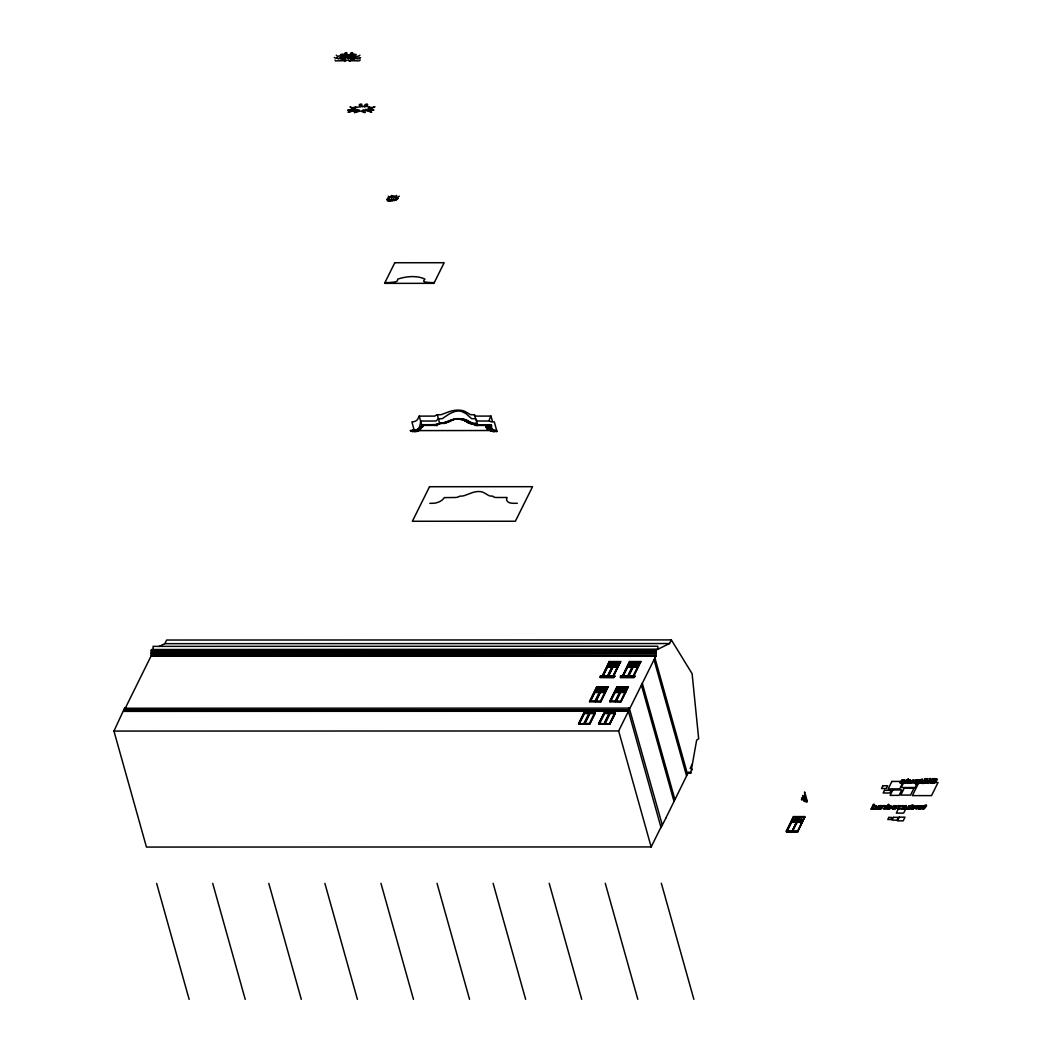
<?xml version="1.0" encoding="UTF-8"?>
<svg xmlns="http://www.w3.org/2000/svg" width="1052" height="1052" viewBox="0 0 1052 1052"><rect width="100%" height="100%" fill="white"/><g stroke="black" fill="none" stroke-linecap="round" stroke-linejoin="round"><path stroke-width="1.5" d="M802.584 799.625L802.426 798.573A2.656 0.986 90 0 0 801.808 797.876L801.558 799.98L801.69 799.086M892.701 808.396L891.702 808.028L892.661 809.146M918.527 808.383L917.528 808.028L918.488 809.146M346.963 56.243A7.232 4.024 -15.7 0 1 347.384 56.887C346.516 58.623 340.611 54.836 341.913 57.308A2.512 1.407 -15.7 0 0 343.254 57.255L344.583 56.584L343.886 55.782A2.512 1.407 -15.7 0 0 342.544 55.835L341.308 57.097M598.746 723.631L609.989 723.908L615.407 713.098L604.19 713.098L598.785 723.986L610.002 723.986L598.588 723.592L604.072 712.888L615.354 712.901L609.844 723.842M687.245 773.43L690.809 772.839L696.648 740.2L698.673 738.728L692.111 673.714L671.36 639.905L166.65 640.037L164.848 643.666L159.049 646.493M896.08 806.595L893.095 807.015L895.923 806.384M921.907 806.582L919.317 806.595M921.907 807.108L921.381 806.095M879.998 808.62C883.259 807.068 877.236 810.224 878.591 807.41L879.262 807.502M925.944 782.399L925.024 782.806M881.037 806.082L882.496 806.161M927.496 780.913L926.523 780.821L927.509 780.36M926.549 780.913L924.774 780.308L924.3 781.255M491.481 425.902L491.823 428.874L495.176 431.175L494.466 431.11A4.629 2.577 -15.7 0 1 491.968 428.756M665.758 818.298L661.05 827.622L628.333 710.863L629.188 707.799L662.208 824.702M935.964 779.453L934.768 780.334M913.78 782.359L913.951 781.518M876.842 806.621L875.843 808.488M876.816 807.081L876.789 806.319M891.438 806.621L890.768 808.186M891.425 807.081L891.399 806.319M359.915 55.191C356.944 58.702 347.765 52.626 356.247 54.559M360.626 57.715C357.548 61.187 348.422 55.164 356.957 57.084M900.367 783.109L900.157 782.254M340.559 54.559L343.018 54.047L345.845 56.295M802.939 796.246L802.794 795.43L803.031 797.469A5.326 1.986 90 0 0 804.215 796.851L804.307 796.706A4.445 1.657 90 0 0 805.082 793.576L804.622 791.932L804.504 793.103M875.869 806.792L875.343 808.028M890.479 806.792L889.939 808.028M914.753 782.188L916.253 780.321L917.975 780.926L917.173 782.53L915.095 782.859L915.279 780.965M671.36 639.905L669.559 643.535L656.869 649.741L151.514 649.636L151.133 655.869L125.017 708.759M656.238 649.505L655.817 656.08L629.701 708.706M897.014 806.95L896.659 807.844M922.841 806.95L922.486 807.831M491.034 427.546L490.824 428.059A5.602 3.117 -15.7 0 0 493.861 430.952L496.886 431.175L494.295 421.905L491.889 421.878A4.629 2.577 -15.7 0 1 489.377 419.485L491.008 416.092L475.596 416.092L474.307 414.712L470.994 414.712A1.67 0.934 -15.7 0 1 470.323 414.554L465.247 411.569A16.043 8.942 -15.7 0 0 449.48 411.569L441.59 414.514A1.67 0.934 -15.7 0 1 440.617 414.712L437.303 414.712L434.634 416.105L419.222 416.119L417.499 419.498A4.629 2.577 -15.7 0 1 412.608 421.891L411.884 421.918L414.488 431.202L415.198 431.136A4.629 2.577 -15.7 0 0 416.973 430.82M491.245 428.322L491.047 428.835A5.602 3.117 -15.7 0 0 494.085 431.728L496.886 431.175M802.387 797.863A9.113 3.406 90 0 0 803.426 800.178A12.44 4.642 90 0 0 804.648 801.4L804.293 796.943M806.818 800.796L806.976 802.124L807.055 800.059A2.13 0.789 90 0 0 805.963 800.848L805.95 801.887M803.781 800.651L803.807 797.298M354.905 108.054L353.038 109.421L347.739 110.171L356.838 109.447L348.002 112.169L358.982 109.816L358.942 110.631L354.34 112.643L360.415 110.999L364.873 112.643L365.36 112.156L362.256 110.618L363.361 109.816L371.672 112.156L365.531 109.447L373.92 110.171L368.2 108.856L368.805 107.462M660.945 827.24L651.162 846.939L146.452 847.07L113.945 731.074L124.531 708.233L629.241 708.114M422.22 426.704A7.785 4.339 -15.7 0 1 414.015 430.728L410.359 430.623L413.883 431.294M411.306 430.82L413.12 430.82M411.477 431.399L411.911 430.531L412.121 431.294L414.488 431.202M420.182 429.703A5.602 3.117 -15.7 0 1 415.04 431.754L412.778 431.202M419.222 416.119L421.826 425.389L420.103 428.782A4.629 2.577 -15.7 0 1 418.078 430.386M437.934 424.298A2.143 1.197 -15.7 0 1 436.567 424.692L422.299 424.719L420.734 428.085A5.602 3.117 -15.7 0 1 414.83 430.978L414.015 431.004A7.785 4.339 -15.7 0 0 421.208 428.072M422.444 426.244L423.746 424.666A9.481 5.286 -15.7 0 1 412.16 430.426M422.602 426.823L423.154 424.955M470.165 423.68L463.945 420.077A11.204 6.246 -15.7 0 0 451.045 420.077L444.483 422.588A6.273 3.498 -15.7 0 1 440.801 423.272L439.552 423.233A5.536 3.09 -15.7 0 1 434.673 424.627L423.614 424.929A9.244 5.142 -15.7 0 1 412.279 430.478M471.283 422.957L471.401 423.022A3.117 1.736 -15.7 0 0 472.65 423.312L472.861 423.667A5.299 2.959 -15.7 0 0 475.938 424.653L486.642 424.916A9.481 5.286 -15.7 0 0 492.612 430.61L495.426 430.794L493.546 430.939M492.691 430.465A9.244 5.142 -15.7 0 1 486.866 424.916L489.101 424.942L488.352 426.875A7.785 4.339 -15.7 0 0 492.573 430.899L493.625 430.794M488.615 426.231L489.101 424.942M476.753 424.942L489.456 424.995L488.588 426.862A7.535 4.195 -15.7 0 0 492.678 430.755M491.613 425.468L490.363 428.098A6.088 3.393 -15.7 0 0 493.664 431.241M410.359 430.623L496.031 430.505L495.426 430.794M493.796 431.373L496.386 430.991L496.597 431.767M614.539 675.976L600.298 675.963L600.521 676.673L614.421 676.673L600.442 676.383L614.749 676.436L614.749 675.713L613.789 677.501L600.298 677.409L613.789 677.501M600.324 677.514L600.731 676.239M578.771 723.763L589.87 723.763M589.554 701.46L600.889 701.671L589.554 701.46L596.76 686.943L607.977 686.943L600.85 701.75M613.474 676.344L620.588 661.537L609.371 661.537L602.296 676.265M589.646 701.75L596.76 686.943M602.257 676.344L609.371 661.537M578.889 723.855L584.149 713.256L589.422 713.256L584.162 723.855M589.935 701.605L596.997 687.377L602.27 687.377L595.208 701.605M602.546 676.199L609.608 661.971L614.881 661.971L607.819 676.199M579.481 723.566L584.465 713.545L588.831 713.545L583.86 723.566M603.138 675.91L607.517 667.086L611.896 667.086L607.517 675.91M584.386 723.855L589.646 713.256L594.919 713.256M595.432 701.605L602.494 687.377L607.767 687.377M608.043 676.199L615.104 661.971L620.378 661.971M584.978 723.566L589.962 713.545L594.327 713.545L589.357 723.552M608.635 675.91L613.014 667.086L617.392 667.086L613.014 675.91M589.791 723.921L595.169 712.914L583.886 712.888L578.547 723.802L589.554 723.487M600.705 701.605L607.977 686.943M613.316 676.199L620.588 661.537M614.644 676.239L600.534 676.554M634.619 676.66L620.483 675.963L620.706 676.673L635.066 676.173L633.975 677.501L620.522 677.501L620.838 675.936M620.522 677.501L620.759 676.475M609.752 701.46L616.959 686.943L628.175 686.943L621.048 701.75L609.752 701.46L621.088 701.671M633.659 676.344L640.786 661.537L629.569 661.537L622.482 676.265M609.831 701.75L616.959 686.943M622.442 676.344L629.569 661.537M610.121 701.605L617.182 687.377L622.455 687.377L615.394 701.605M622.731 676.199L629.793 661.971L635.066 661.971L628.005 676.199M599.679 723.552L604.65 713.532L609.016 713.532L604.045 723.552M623.323 675.91L627.702 667.086L632.081 667.086L627.702 675.91M604.348 723.842L609.621 713.243L604.348 713.243L598.956 723.763M604.584 723.842L609.844 713.243L615.104 713.243M615.617 701.605L622.679 687.377L627.952 687.377M628.228 676.199L635.29 661.971L640.563 661.971M605.176 723.552L610.147 713.532L614.513 713.532L609.542 723.552M628.82 675.91L633.199 667.086L637.578 667.086L633.199 675.91M620.89 701.605L628.175 686.943M633.501 676.199L640.786 661.537M633.975 677.501L634.356 676.738M651.162 846.939L618.655 730.956L628.438 711.257L123.728 711.376M690.52 773.417L689.941 772.168L689.507 773.036L688.455 772.115L665.877 818.035M690.138 768.447L692.15 764.383M786.291 831.106L793.497 816.589L804.714 816.576L797.718 831.869L786.501 831.869L786.291 831.106L797.495 831.093L797.718 831.869M786.501 831.869L793.497 816.589M793.971 817.614L791.761 822.072L796.614 821.783L798.915 817.614L793.892 817.325L786.804 831.724L792.064 831.724L799.388 817.325L804.32 817.312M794.102 821.928L796.443 817.325M796.482 817.47L794.063 821.783M796.469 822.296L791.959 831.619L796.509 822.44M791.722 821.928L796.693 822.072L798.876 817.47M799.428 817.47L792.288 831.724L797.561 831.724L804.622 817.496M801.94 817.312L799.73 821.783M797.455 831.619L804.714 816.576M873.554 804.372L871.253 809.146L873.554 804.372L874.501 804.464L873.725 806.016L875.79 805.701M871.227 809.041L872.608 808.949M877.96 806.95C875.856 812.276 877.394 805.24 879.814 805.727M876.842 809.041L879.077 809.198M883.759 806.266L883.443 805.608L886.165 805.753L884.482 809.146C881.694 809.685 886.56 806.134 883.733 806.161M883.167 806.305L883.443 805.608M890.386 805.701L888.335 806.016L889.098 804.464L888.151 804.359L885.823 809.041L887.835 809.185M888.033 806.463C886.415 813.354 893.187 804.122 888.874 806.253M892.188 806.95C898.855 807.765 895.055 809.448 891.728 808.133M905.114 782.912L904.431 783.346L906.574 782.806L908.415 779.019L907.994 779.861M908.441 779.111L906.206 779.861L906.85 780.426L904.851 782.806M906.837 782.346L907.758 780.321M908.77 783.332L907.81 783.24L909.493 779.861L910.44 779.953L909.244 782.372L910.44 779.953M907.837 783.332L909.493 779.861M898.868 805.701L898.04 805.595L898.355 806.253M898.158 809.133L899.315 806.647L896.357 813.117L903.655 813.117L905.746 808.909L898.447 808.909M899.802 805.661L900.762 805.753L899.079 809.133L898.132 809.041M909.217 782.28L909.73 782.78A1.578 0.881 -15.7 0 0 910.874 782.872L912.82 779.861L913.767 779.861L912.308 782.714M901.866 805.661L901.13 806.305L902.3 806.279M902.682 806.647L901.511 809.133L902.445 809.133L904.128 805.753L902.208 805.608M905.47 805.648L903.813 809.133L905.47 805.648L906.39 805.648L905.443 808.409M914.477 780.9L915.148 780.255A2.051 1.144 -15.7 0 1 916.476 779.795L917.002 779.861A1.933 1.078 -15.7 0 1 918.015 780.045L919.382 779.953L917.055 784.634L916.108 784.542L916.884 782.977L915.306 783.424A2.13 1.183 -15.7 0 1 914.188 783.135L913.754 782.267M905.864 809.185L903.786 809.041M920.25 779.848L922.459 779.006L921.802 780.321C923.169 783.319 916.187 783.53 919.816 783.319M919.935 782.372L920.908 780.413L920.027 780.321M905.483 808.988C907.429 810.658 911.321 805.424 908.797 805.648L906.85 808.672M912.834 806.213L912.163 806.121C913.281 808.515 907.666 809.895 909.52 808.712M910.611 805.648L912.82 804.806L913.07 805.753M924.09 783.385L921.881 783.332L923.156 780.702L926.667 779.927M910.296 808.173L911.256 806.213L910.374 806.121M924.143 782.912L923.248 782.451L924.274 781.689M925.497 779.322L925.799 778.559L924.603 779.322L925.826 778.664M927.417 779.322L927.719 778.559L926.47 779.216L927.746 778.664M927.509 783.332L929.797 778.559L930.731 778.559L928.429 783.332L927.483 783.24L928.429 783.332M917.778 807.344L921.644 807.489L921.263 808.094M922.998 808.699L922.315 809.133L924.458 808.593L926.325 806.213M924.09 805.648L926.299 804.806L926.549 805.74M923.774 808.173L924.747 806.213L923.866 806.121M879.288 807.055L879.301 806.279L881.076 806.187M911.216 808.041L908.836 809.133M421.273 426.796L420.945 427.349A6.088 3.393 -15.7 0 1 414.527 430.492L413.66 430.531M422.602 426.06L422.062 426.875A7.535 4.195 -15.7 0 1 414.107 430.781L413.055 430.965M422.667 426.257L422.273 426.902A7.785 4.339 -15.7 0 1 421.799 427.493M891.978 807.449L893.727 805.845M922.696 807.344L922.17 808.186M918.698 782.885L919.908 782.28M910.269 808.067L909.257 808.607M923.748 808.067L922.736 808.607M495.308 430.755L494.427 430.413M932.256 783.319L936.122 781.728L933.4 782.701M876.632 807.384L875.474 808.738A2.038 1.131 -15.7 0 1 874.146 809.198L873.199 809.093M913.978 781.61L914.78 780.505M931.98 779.295L931.48 779.979L932.414 779.979A1.433 0.802 -15.7 0 1 933.847 779.085L935.767 779.322L935.346 780.189M904.233 780.505L900.499 781.938M901.077 782.412L904.825 781.149M931.204 782.057L936.859 779.769A1.907 1.065 -15.7 0 0 936.806 779.032L936.609 778.848M936.517 780.334L936.885 779.874A1.907 1.065 -15.7 0 0 936.832 779.124L933.768 778.572L931.704 779.663M900.893 783.24L902.721 783.359A1.749 0.973 -15.7 0 0 904.536 782.333L901.025 782.53M336.245 55.191L337.482 56.348L346.673 54.362A2.854 1.591 -15.7 0 0 350.316 54.362L352.736 54.546L349.225 56.295M336.956 57.715L338.192 58.873L344.78 57.071M881.839 808.146L879.564 809.119M881.523 808.646L881.892 807.634M926.851 782.346L926.01 783.148M926.536 782.833L926.904 781.82M901.446 780.308L902.195 780.518M918.041 807.042L919.093 806.029M878.17 806.608L879.406 805.806M896.62 807.739L895.962 808.501M352.078 56.243A7.232 4.024 -15.7 0 0 351.026 56.887L353.446 57.071M890.742 808.094L890.084 808.738A2.038 1.131 -15.7 0 1 888.716 809.093M919.724 782.557L918.896 782.806M345.806 56.979C343.149 58.531 335.706 58.965 334.286 57.505M892.517 806.7L894.213 805.687L896.606 805.937M918.357 806.687L921.657 805.687M896.317 808.094L895.936 808.396A2.38 1.328 -15.7 0 1 894.529 809.001L892.635 809.054M923.432 780.518L924.826 779.927M910.269 783.319L912.281 782.622M908.257 808.409L906.245 809.119M355.247 107.672L356.036 107.212L351.592 108.224L350.04 106.817L351.907 107.699L360.626 106.857L360.152 105.66A1.328 0.736 -15.7 0 1 359.403 104.713A1.328 0.736 -15.7 0 1 361.349 104.109A1.328 0.736 -15.7 0 1 361.428 105.253L360.494 105.608M334.996 60.03L335.522 60.924L344.793 60.635A1.473 0.815 -15.7 0 1 346.187 60.437A2.117 1.183 -15.7 0 1 348.685 60.437A1.473 0.815 -15.7 0 1 349.895 60.635L358.916 60.911L360.297 60.017M895.41 808.002L893.661 808.646M921.236 808.002L919.053 808.607M916.897 805.648L915.161 806.831L918.041 805.648L915.464 807.278L916.542 809.133L914.727 807.712L912.755 809.041C908.1 810.158 919.882 804.556 911.611 809.041M912.781 809.133L914.753 807.804M931.138 781.097L930.27 781.912A2.091 1.157 -15.7 0 0 930.31 782.714L930.862 783.188M476.385 424.969A3.603 2.012 -15.7 0 1 474.728 424.311L467.851 420.853A16.043 8.942 -15.7 0 0 463.866 419.63M350.25 55.861L353.209 55.033L353.722 55.848L352.552 56.545L351.486 55.848L353.17 55.493A6.023 3.353 -15.7 0 1 353.814 55.874L353.669 57.242L349.08 58.005L358.206 58.399L359.587 57.505M361.428 105.253L361.822 105.752C361.467 108.054 364.465 105.989 365.11 105.253A1.328 0.736 -15.7 0 1 366.333 104.109A1.328 0.736 -15.7 0 1 367.661 104.713A1.328 0.736 -15.7 0 1 365.978 105.66L364.321 106.857C367.7 105.029 371.422 109.342 374.275 106.673L374.959 106.804L372 108.211L368.726 107.238M494.269 430.505L493.441 430.465A6.088 3.393 -15.7 0 1 490.14 427.322L491.389 424.706L475.859 424.798A5.536 3.09 -15.7 0 1 472.374 423.417L471.257 423.417A6.509 3.629 -15.7 0 1 468.127 422.707L463.998 420.274A11.204 6.246 -15.7 0 0 451.098 420.274L443.97 423.035A3.117 1.736 -15.7 0 1 442.432 423.312L439.604 423.417A5.536 3.09 -15.7 0 1 434.726 424.811A5.299 2.959 -15.7 0 0 438.881 423.667L439.565 423.272L438.513 424.232A3.84 2.143 -15.7 0 1 438.053 424.443M439.71 423.614L438.46 424.324A3.603 2.012 -15.7 0 1 438.026 424.521M901.472 780.4L904.457 779.94M902.221 780.61L903.799 780.374M935.215 782.635L932.992 783.293M344.793 60.635L341.032 59.635L342.387 58.399A6.023 3.353 -15.7 0 1 343.412 58.018L343.912 57.558M151.514 649.636L657.973 649.202L657.776 646.23L153.053 646.362L153.263 649.334M932.361 779.151L935.951 778.664M889.466 808.331L887.704 808.501M443.26 423.443A4.616 2.564 -15.7 0 0 444.404 423.101L450.94 420.603M444.47 423.22L450.992 420.8M444.233 423.496L450.729 421.076M396.578 199.801L397.367 197.75L394.382 196.514L389.661 197.276L387.11 199.433L396.262 199.867M911.085 783.24L911.755 783.004M893.99 806.384L895.081 806.148M919.829 806.384L921.749 806.371M925.984 783.043L924.59 783.319M880.3 809.054L880.971 808.856M919.579 805.924L920.592 805.687M931.796 780.952L933.939 780.558M620.733 676.173L634.737 675.976M935.031 780.86L932.743 781.228M894.239 805.793L895.318 805.661M901.656 781.465L903.405 781.189M894.529 809.001L893.437 809.119M919.816 809.08L920.355 809.001A2.38 1.328 -15.7 0 0 921.762 808.396M920.382 809.093L919.264 809.119M934.794 780.426L930.297 782.004A2.091 1.157 -15.7 0 0 930.336 782.819M874.514 805.753L875.343 805.674M889.926 805.569L888.335 806.016M916.095 783.24L915.279 783.319A2.13 1.183 -15.7 0 1 914.149 783.043L913.938 782.833M905.772 783.319L904.707 783.28M923.656 809.119L922.591 809.067M924.8 780.4L926.431 780.479M879.788 806.2L880.55 806.148M925.05 782.912L924.116 782.806M933.426 782.793L931.151 782.293M933.874 779.19L934.623 779.137M901.722 783.319L902.695 783.253A1.749 0.973 -15.7 0 0 904.51 782.228M883.47 805.701L884.574 805.806M902.721 779.834L903.655 779.769M879.788 805.635L881.655 805.74M873.607 809.133L874.12 809.093A2.038 1.131 -15.7 0 0 875.448 808.646M435.502 424.955L436.146 424.982A3.603 2.012 -15.7 0 0 437.106 424.824A3.84 2.143 -15.7 0 1 436.054 424.929M436.856 425.179L422.22 425.205L422.431 425.968M413.278 431.399C418.512 431.53 420.603 425.31 420.603 421.05L436.015 421.024L438.421 418.722L441.748 418.722A1.552 1.289 -36.8 0 0 442.537 418.459L450.019 413.489L454.99 411.45A14.399 11.953 -36.8 0 1 461.578 411.45L465.786 413.475L471.414 418.459A1.552 1.289 -36.8 0 0 472.111 418.709L475.425 418.709L476.977 421.01L489.351 421.024M468.311 422.575A6.273 3.498 -15.7 0 0 471.322 423.272L475.412 423.312L476.806 424.863A1.67 0.934 -15.7 0 0 477.569 425.179L478.436 425.376M472.098 423.562L474.334 424.18A3.84 2.143 -15.7 0 0 476.227 424.929L490.613 425.179M472.151 423.746L473.992 423.746L474.886 424.89A3.603 2.012 -15.7 0 0 476.543 425.547M474.334 424.18L472.387 424.18A4.616 2.564 -15.7 0 1 471.73 424.153M423.049 425.008L436.107 425.126A3.84 2.143 -15.7 0 0 437.119 424.955M421.826 425.389L437.001 425.389M490.574 425.376L477.371 425.455A2.143 1.197 -15.7 0 1 476.385 425.074A3.84 2.143 -15.7 0 1 474.518 424.416M429.834 503.316L432.596 503.316A9.481 5.286 -15.7 0 0 444.207 497.622L455.108 497.504A5.536 3.09 -15.7 0 0 459.974 496.11L461.105 496.11A6.509 3.629 -15.7 0 0 464.931 495.387L471.48 492.954A11.204 6.246 -15.7 0 1 484.367 492.954L488.496 495.387A6.509 3.629 -15.7 0 0 491.626 496.097L492.744 496.097A5.536 3.09 -15.7 0 0 496.242 497.491L507.077 497.491A9.481 5.286 -15.7 0 0 512.981 503.29L517.321 503.29M164.848 643.666L669.559 643.535M152.145 649.873L237.357 649.847M151.238 650.215L655.948 650.083M151.449 650.991L656.159 650.859M151.304 651.28L656.014 651.149M151.527 652.043L656.238 651.924M151.094 652.924L655.804 652.792M655.961 653.371L151.186 653.647L655.896 653.516M151.238 653.844L655.948 653.713M151.133 655.869L655.843 655.751M655.764 655.896L151.054 656.014L655.817 656.08M609.463 661.826L620.68 661.826M629.648 661.826L640.865 661.826M632.173 662.26L630.109 662.26L628.07 666.363L630.148 666.363L632.397 662.26L634.474 662.26L632.436 666.363L630.372 666.363M608.937 664.246L611.002 664.246M611.238 664.246L613.303 664.246M614.434 664.246L616.498 664.246M616.722 664.246L618.8 664.246M629.122 664.233L631.2 664.233M631.424 664.233L633.501 664.233M634.619 664.233L636.697 664.233M636.92 664.233L638.998 664.233M608.858 664.391L610.936 664.391M611.159 664.391L613.237 664.391M614.355 664.391L616.433 664.391M616.656 664.391L618.734 664.391M629.043 664.377L631.121 664.377M631.345 664.377L633.422 664.377M634.54 664.377L636.618 664.377M636.841 664.377L638.919 664.377M607.28 666.652L612.553 666.652M612.777 666.652L618.05 666.652M627.479 666.652L632.752 666.652M632.975 666.652L638.248 666.652M607.214 666.797L612.488 666.797M612.711 666.797L617.984 666.797M627.4 666.797L632.673 666.797M632.896 666.797L638.169 666.797M620.733 676.554L634.461 676.738M620.483 677.409L633.948 677.409M596.852 687.232L608.056 687.232M617.037 687.232L628.254 687.232M619.562 687.666L617.498 687.666L615.459 691.769L617.537 691.769L619.786 687.666L621.863 687.666L619.825 691.769L617.761 691.769M596.326 689.652L598.391 689.652L596.247 689.796M598.614 689.652L600.692 689.652L598.549 689.796M603.887 689.652L601.823 689.652L603.822 689.796M606.189 689.652L604.111 689.652L606.123 689.796M616.511 689.639L618.589 689.639L616.433 689.783M618.813 689.639L620.89 689.639L618.734 689.783M624.086 689.639L622.008 689.639L624.007 689.783M626.374 689.639L624.309 689.639L626.308 689.783M594.669 692.058L599.942 692.058M600.166 692.058L605.439 692.058M614.868 692.058L620.141 692.058M620.364 692.058L625.624 692.058M594.604 692.203L599.877 692.203M600.1 692.203L605.373 692.203M614.789 692.203L620.062 692.203M620.285 692.203L625.559 692.203M123.663 709.968L628.386 709.85M123.755 710.258L628.465 710.139L123.636 710.481M123.728 710.771L628.438 710.652M123.61 710.994L628.333 710.863M113.945 731.074L618.655 730.956M686.877 772.944L690.809 772.839M936.162 781.82L935.215 781.728M907.81 783.24L908.744 783.24M916.108 784.542L917.055 784.634M913.465 805.753L914.596 805.648L915.187 806.923M917.554 808.12L918.541 808.12M793.708 817.351L804.925 817.351M792.84 819.902L797.771 819.889M792.8 819.758L797.824 819.784M803.32 819.784L798.31 819.495M797.219 821.928L802.189 822.072L797.258 822.072M802.308 822.177L791.498 822.151L786.935 831.33L791.919 831.474M791.459 822.322L796.732 822.322M796.956 822.322L802.229 822.322M797.416 831.474L792.511 831.619M353.906 57.558L353.88 58.005A6.023 3.353 -15.7 0 1 354.511 58.399L354.366 59.767L349.895 60.635M492.56 430.413L491.429 430.36A9.481 5.286 -15.7 0 1 486.589 424.719M493.493 430.755L492.52 430.702A7.785 4.339 -15.7 0 1 488.299 426.691M494.479 431.281L492.836 431.333A7.535 4.195 -15.7 0 1 488.746 427.441L489.456 424.995M477.516 424.706L477.148 424.692A2.143 1.197 -15.7 0 1 476.175 424.298M924.248 781.597L925.707 781.873M879.235 807.41L880.129 807.542M924.274 781.149L926.523 781.544M881.51 807.357L878.828 807.055M124.531 708.233L124.991 708.838M925.707 779.769L927.259 780.124M880.695 805.569L882.247 805.937M932.611 782.859L931.388 782.543M918.462 809.041L919.29 809.212M931.743 783.385L930.533 782.925M875.027 806.056L875.895 806.897L874.896 808.423L872.66 808.16L873.436 806.463L875.54 806.226M880.616 807.029L881.773 807.515M895.804 805.595L897.014 806.397M925.116 781.636L925.97 782.096M890.36 805.608L891.057 805.95M875.764 805.608L876.816 806.411M908.954 782.806L909.888 783.385M898.658 806.187L899.342 806.739M926.128 781.32L926.786 781.715M898.842 805.608L899.605 806.213M900.92 783.346L900.091 782.675M621.351 676.055L620.483 675.963L634.948 676.423M471.861 423.496L466.325 420.037A14.596 8.127 -15.7 0 0 455.135 419.209M466.549 420.813L471.493 423.732M469.757 423.022A4.852 2.709 -15.7 0 0 470.796 423.417L465.089 420.208A13.137 7.325 -15.7 0 0 456.437 419.209M469.81 423.22L464.852 420.129A12.9 7.18 -15.7 0 0 456.358 419.156M905.404 808.317L905.706 808.58A1.578 0.881 -15.7 0 0 906.824 808.567L907.218 808.528M805.201 796.732L805.28 794.615L805.793 795.772A2.709 1.013 90 0 1 805.398 798.087A5.839 2.183 90 0 1 803.965 799.283L803.965 799.402A3.616 1.354 90 0 1 803.057 798.179M922.407 805.832L922.906 806.7M477.884 425.245L474.307 414.712M477.029 425.639L475.977 423.798M691.401 768.447L692.4 769.801M805.832 799.139L805.898 797.258L806.503 798.284A1.986 0.736 90 0 1 806.24 799.941A9.415 3.511 90 0 1 805.543 801.111A3.735 1.394 90 0 1 804.648 801.4M345.253 55.861L343.899 54.993L342.702 55.493A6.023 3.353 -15.7 0 0 341.676 55.874L340.335 57.124L344.083 58.11A1.473 0.815 -15.7 0 1 345.49 57.913A2.117 1.183 -15.7 0 1 347.988 57.913A1.473 0.815 -15.7 0 1 349.185 58.11L348.607 56.966M913.438 805.648L914.438 807.371M922.814 783.332L921.881 783.332M886.165 805.753L884.482 809.146M803.268 819.889L798.337 819.889M654.923 657.894L687.429 773.891M654.015 659.709L686.535 775.705M642.312 683.3L674.819 799.296M641.404 685.115L673.924 801.111M661.353 883.286L693.86 999.282M496.031 430.505L496.242 431.281M491.008 416.092L492.389 421.024M605.268 883.299L637.788 999.295M475.412 423.312L475.622 424.087M472.374 423.417L472.322 423.22A5.536 3.09 -15.7 0 0 475.806 424.613M365.702 105.608L365.11 105.253M437.303 414.712L439.907 423.995M423.838 424.627L423.838 424.929A9.481 5.286 -15.7 0 1 412.213 430.623M422.299 424.719L421.168 428.111A6.088 3.393 -15.7 0 1 420.787 428.585M549.197 883.312L581.703 999.308M412.266 431.004L412.489 431.78M493.112 883.325L525.632 999.321M437.04 883.338L469.547 999.334M380.955 883.351L413.475 999.347M324.884 883.364L357.391 999.361M268.799 883.378L301.306 999.374M212.714 883.391L245.234 999.387M156.643 883.417L189.15 999.4M346.187 60.437A2.038 1.144 -15.7 0 1 344.517 61.082M351.026 56.887A2.854 1.591 -15.7 0 1 347.384 56.887M349.724 61.082A2.038 1.144 -15.7 0 1 348.685 60.437M349.014 58.557A2.038 1.144 -15.7 0 1 348.199 57.124M348.212 56.65A7.232 4.024 -15.7 0 1 351.368 53.731M346.055 57.124A2.038 1.144 -15.7 0 1 343.807 58.557M346.253 53.731A7.232 4.024 -15.7 0 1 346.516 56.65M394.645 200.682A10.967 6.115 -15.7 0 1 399.3 196.172M392.712 200.669A13.781 7.68 -15.7 0 1 396.67 195.435M388.32 196.172A10.967 6.115 -15.7 0 1 388.504 200.682M391.673 195.435A13.781 7.68 -15.7 0 1 390.45 200.669M434.305 282.554A31.797 17.713 -15.7 0 1 424.877 281.897A2.17 1.21 -15.7 0 1 423.969 280.345L424.942 279.135A27.536 15.333 -15.7 0 0 397.722 279.148L397.498 280.358A2.17 1.21 -15.7 0 1 395.065 281.897A31.797 17.713 -15.7 0 1 384.953 282.567M471.191 423.22A6.509 3.629 -15.7 0 1 468.074 422.51M472.23 423.601A4.616 2.564 -15.7 0 1 471.783 423.588M470.809 423.43A4.616 2.564 -15.7 0 1 469.994 423.101M444.562 422.707A6.509 3.629 -15.7 0 1 440.722 423.417M444.496 422.51A6.509 3.629 -15.7 0 1 440.67 423.233M437.264 425.402A3.603 2.012 -15.7 0 1 436.317 425.56M451.992 420.05A14.596 8.127 -15.7 0 1 453.557 419.577A12.9 7.18 -15.7 0 0 452.189 420.142A13.137 7.325 -15.7 0 1 453.583 419.787M444.417 423.035A4.852 2.709 -15.7 0 1 442.971 423.43M452.242 420.327A12.9 7.18 -15.7 0 1 453.609 419.919M457.804 419.209A12.9 7.18 -15.7 0 1 460.46 419.196M461.71 419.34A12.9 7.18 -15.7 0 1 464.905 420.327M420.327 429.032A6.088 3.393 -15.7 0 1 414.738 431.267M420.524 429.124A7.535 4.195 -15.7 0 1 414.264 431.359M460.723 419.643A13.137 7.325 -15.7 0 1 465.247 420.787M462.933 419.709A14.596 8.127 -15.7 0 1 465.457 420.353M463.169 419.419A15.07 8.403 -15.7 0 1 465.786 420.09M917.002 779.861A1.933 1.078 -15.7 0 1 918.041 780.137M350.211 56.571L350.868 57.255A2.512 1.407 -15.7 0 0 352.157 57.308L353.656 56.519L352.985 55.835A2.512 1.407 -15.7 0 0 351.71 55.782L350.211 56.571M350.921 59.096L351.578 59.78A2.512 1.407 -15.7 0 0 352.867 59.832L354.353 59.03L353.696 58.36A2.512 1.407 -15.7 0 0 352.42 58.307L350.921 59.096M397.998 198.473C378.549 207.928 389.385 189.649 397.998 198.473M345.003 53.323C346.7 55.848 348.265 50.733 345.003 53.323M345.792 53.323L345.898 53.218M345.713 55.848C347.397 58.373 348.962 53.244 345.713 55.848M346.502 55.848L347.173 55.795L346.502 55.848M350.776 53.323C352.473 55.848 354.037 50.733 350.776 53.323M351.565 53.323L351.67 53.218M352.275 55.848L352.946 55.795L352.275 55.848M341.913 59.043L342.623 59.832A2.512 1.407 -15.7 0 0 343.951 59.78L345.293 59.096L344.583 58.307A2.512 1.407 -15.7 0 0 343.254 58.36L341.913 59.043M394.802 262.737L384.572 283.356L433.924 283.343L444.154 262.724L394.802 262.737M429.532 486.721L412.371 521.266L515.375 521.24L532.536 486.695L429.532 486.721M584.005 713.111L578.6 724L589.817 724L595.222 713.111L584.005 713.111M594.906 692.492L590.527 701.316L594.906 701.316L599.285 692.492L594.906 692.492M597.299 687.666L595.261 691.769L597.339 691.769L599.377 687.666L597.299 687.666M609.91 662.26L607.885 666.363L609.95 666.363L611.988 662.26L609.91 662.26M599.601 687.666L597.562 691.769L599.64 691.769L601.678 687.666L599.601 687.666M612.211 662.26L610.173 666.363L612.251 666.363L614.289 662.26L612.211 662.26M600.403 692.492L596.024 701.316L600.403 701.316L604.782 692.492L600.403 692.492M602.796 687.666L600.758 691.769L602.835 691.769L604.874 687.666L602.796 687.666M615.407 662.26L613.369 666.363L615.446 666.363L617.485 662.26L615.407 662.26M605.097 687.666L603.059 691.769L605.137 691.769L607.175 687.666L605.097 687.666M617.708 662.26L615.67 666.363L617.748 666.363L619.786 662.26L617.708 662.26M615.091 692.492L610.712 701.316L615.091 701.316L619.47 692.492L615.091 692.492M620.588 692.492L616.209 701.316L620.588 701.316L624.967 692.492L620.588 692.492M622.981 687.666L620.956 691.769L623.021 691.769L625.059 687.666L622.981 687.666M635.605 662.26L633.567 666.363L635.645 666.363L637.67 662.26L635.605 662.26M625.283 687.666L623.244 691.769L625.322 691.769L627.36 687.666L625.283 687.666M637.893 662.26L635.868 666.363L637.933 666.363L639.971 662.26L637.893 662.26M882.838 785.752L881.471 788.513L886.284 788.513L887.651 785.752L882.838 785.752M884.482 790.315L883.141 792.998L889.861 792.998L891.189 790.302L884.482 790.315M891.899 781.426L888.177 788.895L899.736 788.895L903.444 781.426L891.899 781.426M892.832 789.934L890.123 795.378L899.092 795.378L901.801 789.934L892.832 789.934M904.444 781.136L901.262 787.527L915.174 787.514L918.343 781.136L904.444 781.136M888.822 817.417L887.77 819.521L890.794 819.521L891.846 817.417L888.822 817.417M904.326 787.974L900.788 795.088L910.545 795.088L914.083 787.974L904.326 787.974M893.45 817.325L892.043 820.152L896.975 820.152L898.382 817.312L893.45 817.325M899.302 817.154L897.461 820.862L903.181 820.862L905.022 817.154L899.302 817.154M918.883 782.478L912.36 795.614L931.533 795.614L938.055 782.478L918.883 782.478"/></g></svg>
